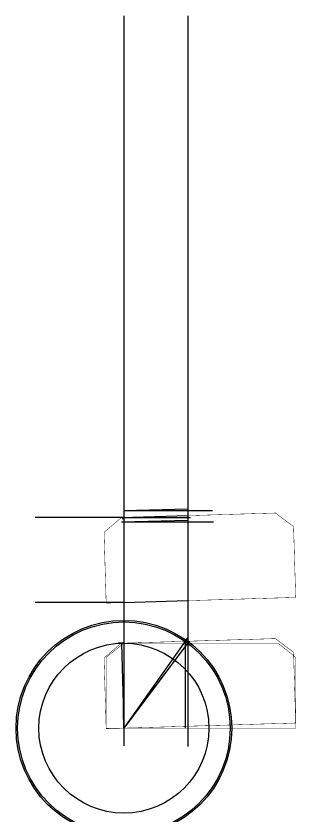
# Model space of a CAD drawing. Header units: millimetres. Extents: x -69382 to 174843, y -46375 to 101648.
# Drawn here: x -44130 to -28329, y 56457 to 101648 of the extents above; entities that cross this region are included whole.
import ezdxf

# ---------------------------------------------------------------- set-up
doc = ezdxf.new("R2010")
doc.units = ezdxf.units.MM
doc.header["$LTSCALE"] = 1000
doc.linetypes.add('A-DASHD01', pattern=[0.75, 0.5, -0.25])
doc.layers.add('-길작업', color=255, linetype='Continuous')
doc.layers.add('CS-HIDL', color=2, linetype='A-DASHD01')

msp = doc.modelspace()

# ---------------------------------------------------------------- linework, layer by layer
at = {"layer": '-길작업', "color": 3}
for p, q in [((-38041.5081, 101647.8187), (-38041.5081, 73706.241)), ((-34441.5081, 101647.8187), (-34441.5081, 73706.241)), ((-38041.5081, 73706.241), (-34441.5081, 73814.241)), ((-38041.5081, 73706.241), (-33041.5081, 73706.241)), ((-38041.5081, 73706.241), (-38041.5081, 60413.2764)), ((-34441.5081, 73706.241), (-34441.5081, 60386.5191)), ((-38185.4433, 73311.3902), (-34287.0592, 73311.3902)), ((-38113.4919, 73313.5487), (-38113.4919, 73216.3542)), ((-38185.4433, 73064.5934), (-34441.5081, 73176.9114)), ((-38185.4433, 73064.5934), (-32988.9221, 73064.5934)), ((-38041.5081, 68513.5487), (-43040.0888, 68513.5487)), ((-38041.5081, 68513.5487), (-34441.5081, 68621.5487)), ((-34441.5081, 66531.4112), (-38041.5081, 61418.9112)), ((-38185.4433, 66216.7527), (-38041.5081, 61418.9112)), ((-34356.9867, 66331.6064), (-38041.5081, 61418.9112)), ((-34587.0622, 66324.7041), (-34587.0622, 61418.9112))]:
    msp.add_line(p, q, dxfattribs=at)
at = {"layer": '-길작업', "color": 6}
for p, q in [((-38041.5081, 73313.5487), (-43040.0888, 73313.5487)), ((-38041.5081, 61418.9112), (-38071.5081, 62418.9112))]:
    msp.add_line(p, q, dxfattribs=at)
at = {"layer": '-길작업', "color": 5}
msp.add_line((-38185.4433, 73311.3902), (-34441.5081, 73423.7082), dxfattribs=at)
at = {"layer": '-길작업', "color": 4}
msp.add_line((-38041.5081, 66218.9112), (-38378.1558, 66218.9112), dxfattribs=at)
msp.add_circle((-38041.5081, 61418.9112), 6088.4864, dxfattribs=at)
at = {"layer": '-길작업', "color": 3}
msp.add_circle((-38041.5081, 61418.9112), 6000, dxfattribs=at)
at = {"layer": '-길작업', "color": 6}
msp.add_circle((-38041.5081, 61418.9112), 4800, dxfattribs=at)
at = {"layer": 'CS-HIDL', "const_width": 25}
for points in [[(-29489.3557, 73572.2728), (-28465.8162, 72802.6191), (-28345.8701, 68804.4178), (-39041.0584, 68483.5622), (-39161.0044, 72481.7634), (-38185.4433, 73311.3902)], [(-29489.3557, 66477.6353), (-28465.8162, 65707.9816), (-28345.8701, 61709.7804), (-39041.0584, 61388.9247), (-39161.0044, 65387.1259), (-38185.4433, 66216.7527)]]:
    msp.add_lwpolyline(points, close=True, dxfattribs=at)
at = {"layer": 'CS-HIDL', "color": 5, "const_width": 25}
msp.add_lwpolyline([(-29341.5081, 66218.9112), (-28341.5081, 65418.9112), (-28341.5081, 61418.9112), (-39041.5081, 61418.9112), (-39041.5081, 65418.9112), (-38041.5081, 66218.9112)], close=True, dxfattribs=at)

doc.saveas('drawing.dxf')
